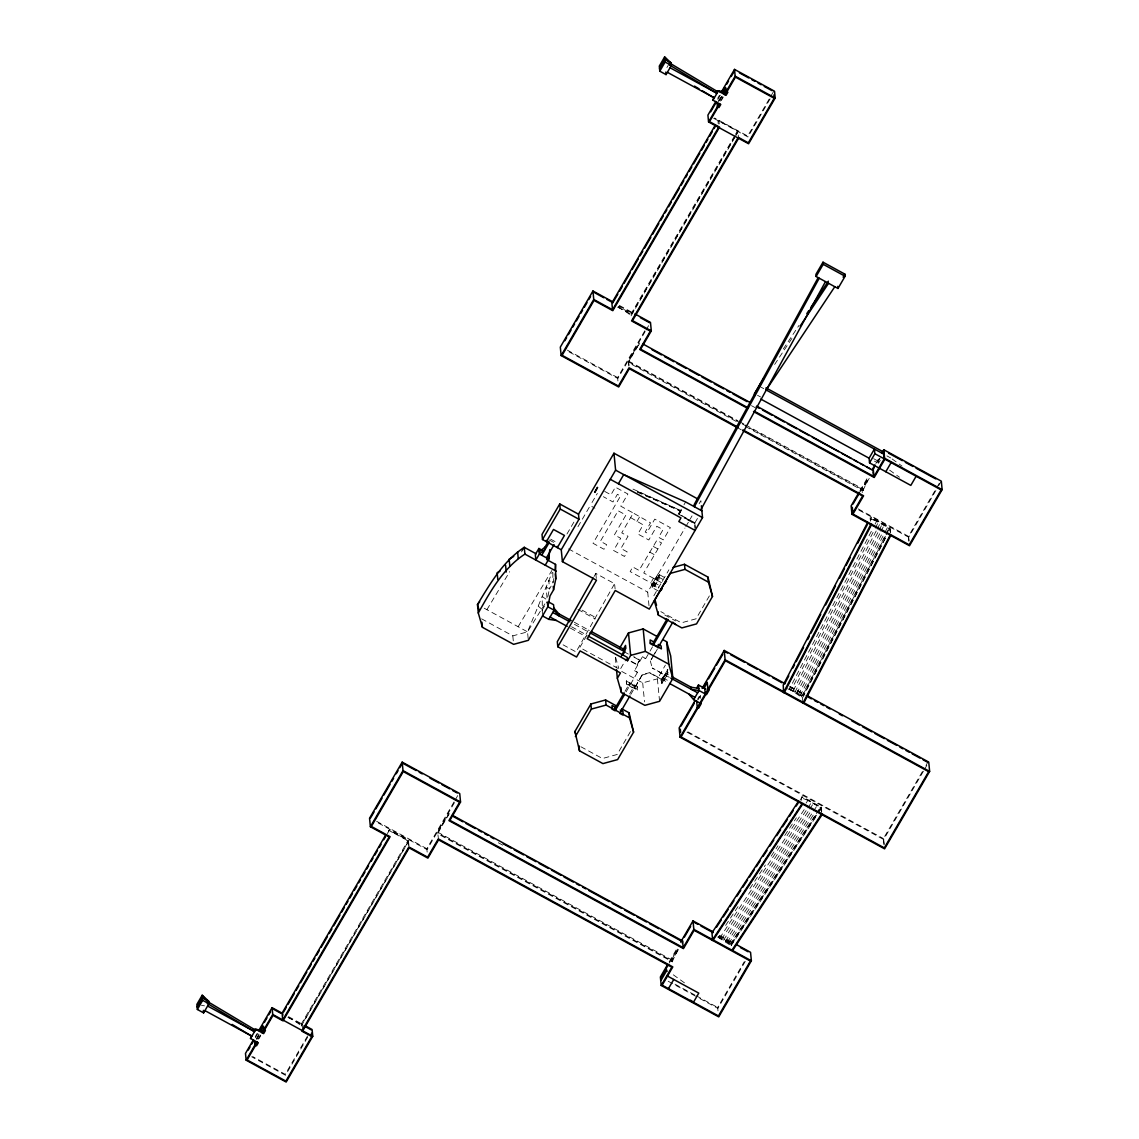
<?xml version="1.0" encoding="UTF-8"?>
<svg xmlns="http://www.w3.org/2000/svg" width="1139" height="1139" viewBox="0 0 1139 1139"><rect width="100%" height="100%" fill="white"/><g stroke="black" fill="none" stroke-linecap="round" stroke-linejoin="round"><path stroke-width="0.75" stroke-dasharray="5 3.75" d="M542.378 614.547L542.192 596.509L547.19 599.997L546.179 586.912L549.382 589.148L547.816 596.893M551.148 586.101L549.382 589.148L548.856 580.449L552.928 583.054L553.867 578.398M528.169 638.623L527.514 631.846L552.201 572.419M871.05 517.533L870.865 519.897L871.05 517.533L889.815 527.77L890.314 532.853M787.49 688.711L789.185 689.422L871.819 530.404M875.094 524.111L876.731 520.964L885.971 526.218L889.986 529.464L889.63 530.133L889.815 527.77M789.185 689.422L791.021 690.291L874.467 529.692M875.279 528.126L878.553 521.819M885.558 537.978L802.44 697.936L792.915 691.288L876.361 530.689M877.187 529.122L880.461 522.815M794.823 692.37L878.269 531.771M879.094 530.204L882.369 523.912M796.688 693.509L880.134 532.924M880.945 531.344L884.22 525.051M798.425 694.676L881.871 534.091M800.005 695.829L884.263 533.664M885.088 532.084L887.537 527.371M801.358 696.926L888.89 528.453M802.938 703.048L802.283 696.228L885.373 536.27M886.185 534.689L889.459 528.382M885.174 538.178L803.251 695.901L789.64 688.469M666.913 67.557L669.575 62.987M717.67 98.353L719.435 95.306M717.826 99.506L720.503 94.907M717.997 101.755L721.542 95.648M718.965 101.072L721.613 96.502M719.506 100.574L722.169 95.989M720.446 101.086L723.108 96.502M721.414 100.403L723.18 97.356M617.808 307.316A12.23 2.378 30.2 0 1 631.077 315.83L630.906 314.136L734.641 135.769M735.523 134.245L737.659 130.572L738.585 138.303M735.253 136.111L631.889 313.866L618.278 306.434M736.15 134.587L737.93 131.512M631.077 315.83L734.783 137.477M735.68 135.954L737.83 132.266A12.23 2.378 30.2 0 0 728.291 125.617A12.23 2.378 30.2 0 0 719.065 122.015L718.894 120.321L719.392 125.418M773.566 91.504L747.668 136.025L714.609 117.986M770.106 98.865L747.939 136.979L713.626 118.257M617.922 380.953L617.594 377.564L645.073 330.31M645.201 331.506L617.865 378.518L566.539 350.499M646.084 329.997L648.732 325.441M628.885 366.06L628.401 360.963L639.662 343.01M628.984 365.306L628.671 361.917L640.018 342.398M255.236 1036.647L257.001 1033.6M255.392 1037.8L258.069 1033.187M256.446 1038.512L259.108 1033.941M256.531 1039.366L259.179 1034.782M257.072 1038.853L258.838 1035.807M258.012 1039.366L260.674 1034.796M258.98 1038.697L260.746 1035.636M387.317 833.606L389.467 829.918L408.232 840.155L408.716 845.238M566.966 534.006L574.953 520.281M577.943 526.745L590.23 505.602L594.928 508.165M592.009 502.555L597.334 493.401M481.598 618.833L512.806 635.875L527.514 631.846L545.41 603.044M288.025 1017.526A12.23 2.378 30.2 0 1 301.28 1026.025L301.123 1024.331L408.232 840.155M541.979 610.419L547.304 601.278M302.59 1029.158L302.106 1024.061L408.502 841.109L388.484 830.189L388.812 833.577M301.28 1026.025L408.388 841.849A12.23 2.378 30.2 0 0 398.864 835.2A12.23 2.378 30.2 0 0 389.623 831.612L389.467 829.918M307.558 1035.935L285.234 1074.319L252.659 1056.536M307.672 1037.159L285.505 1075.273L251.634 1056.778M427.153 852.1L426.826 848.697L454.304 801.443M455.201 799.92L457.864 795.335M454.433 802.653L427.097 849.651L377.336 822.486M438.558 839.842L437.632 832.111L448.894 814.143M449.25 813.545L437.903 833.05L671.184 960.391L677.748 949.114M594.06 576.505L595.825 573.458L614.59 583.695L615.088 588.792M630.636 517.604L643.179 524.865L637.868 534.006L648.803 539.986L656.79 526.261L663.04 529.678L658.613 537.295L663.297 539.858L670.387 527.656L654.754 519.128L646.781 532.853L645.215 531.998L650.54 522.844L633.298 513.034L621.766 532.853L628.016 536.27L620.926 548.471L627.176 551.874L624.528 556.458L613.579 550.479L620.67 538.277L614.419 534.86L625.937 515.042L618.121 510.785L600.395 541.267L606.646 544.684L603.983 549.254L593.035 543.289L620.527 496.02L617.395 494.312L612.967 501.943L603.385 496.704M636.929 521.448L639.591 516.864M563.079 644.831L576.063 651.921L614.59 583.695M586.87 635.32L579.779 647.522L620.114 669.547L626.322 658.869M661.574 582.698L643.749 572.974L661.531 542.904L656.833 540.342L639.064 570.411L632.8 566.994L630.152 571.579L658.912 587.283M678.132 514.415L680.624 510.158L681.279 510.827L679.157 514.486L694.79 523.029M678.887 513.547L683.129 506.214M683.97 504.805L685.621 501.957M679.115 514.159L681.25 510.486M664.322 577.373L658.057 573.956L658.342 576.918L654.953 583.111L655.181 585.403L650.796 583.011L653.444 578.27L657.844 580.833L657.616 578.541M658.399 591.013L652.134 587.596L651.85 584.634L658.057 573.956M649.002 605.692L647.707 592.138L684.938 528.097M685.835 526.574L692.028 515.896M699.132 503.709L700.898 500.662L701.225 504.05M652.134 587.596L656.363 577.857L662.627 581.274M695.089 530.418L694.762 522.687L680.538 514.928M697.452 518.459L694.434 523.641L684.083 517.989M653.843 595.754L668.906 569.842M626.236 681.122L637.527 686.475L637.456 690.063L626.521 684.083L626.236 681.122L637.171 687.088L637.456 690.063M631.376 661.745L637.071 664.849L639.691 659.937L633.697 656.662M637.071 664.849L639.691 659.937M626.521 684.083L626.578 680.51M634.523 670.7L637.655 672.409L634.523 670.7L642.481 656.634L645.642 658.684L642.481 656.634M625.012 691.302L629.796 683.058L629.995 685.18L626.877 683.471M626.094 691.886L637.626 672.067M645.642 658.684L653.615 644.959M629.696 693.85L634.48 685.621L634.694 687.742L637.812 689.451M630.792 694.448L642.311 674.63L649.671 672.622L668.152 682.702M653.871 655.153L650.326 661.246L651.992 658M652.832 656.534L657.075 649.258M634.366 688.696L634.124 686.233L629.44 683.671L629.682 686.134L634.366 688.696L642.311 674.63M654.754 653.629L657.417 649.045M659.566 701.311L657.402 678.844L665.375 665.133M630.437 731.622L617.139 754.488L602.446 758.517L580.449 746.515M709.355 595.925L696.057 618.804L681.35 622.834L660.834 611.629M661.047 680.04L667.881 669.704L661.674 680.382L661.958 683.343L661.047 680.04L661.674 680.382M661.332 683.001L665.575 673.263L669.134 675.213M667.255 669.362L667.539 672.337L665.774 675.384L665.575 673.263M661.958 683.343L668.166 672.679L667.539 672.337M663.766 680.638L666.429 676.068L666.187 673.605L663.539 678.175L663.766 680.638L649.7 672.95L642.353 674.971M697.509 699.332L699.275 696.285L700.528 696.968M698.136 699.673L701.183 694.505M859.973 490.695L867.904 477.042M875.848 463.402L878.482 458.846M860.116 491.863L868.089 478.152M876.959 462.904L879.621 458.334M862.28 492.646L861.952 489.257L868.516 477.981M880.034 458.163L878.269 461.21L878.468 463.331L874.453 461.124M745.518 426.499L863.091 490.681L862.935 488.987L869.142 478.323M878.468 463.331L880.248 460.27M908.908 541.409L908.424 536.312L935.902 489.058M936.799 487.535L939.447 482.95M909.022 540.655L908.694 537.266L937.796 487.221M938.678 485.712L941.312 481.156M669.205 961.829L677.136 948.189M669.348 963.01L677.321 949.285M448.268 813.816L448.424 815.51A12.23 1.652 -61.4 0 0 442.957 823.127A12.23 1.652 -61.4 0 0 437.789 833.805L672.337 961.829L672.167 960.134L678.374 949.456M717.883 937.212L731.138 945.712L731.323 943.405L817.845 811.922M717.983 1010.848L717.655 1007.46L744.251 961.715M745.262 961.401L717.926 1008.399L699.261 998.22M884.021 844.796L883.423 838.575L922.433 771.502M925.979 765.394L927.758 762.347M884.149 844.198L883.693 839.528L923.43 771.188M924.313 769.679L926.975 765.123M486.923 609.692L509.688 571.664M521.534 551.888L524.267 547.318M518.131 626.721L551.888 570.468M800.048 800.204L802.354 796.702L821.119 806.953L821.774 813.773M725.628 925.423L739.197 904.779M749.861 888.562L765.38 864.985M771.188 856.144L777.98 845.821M784.757 835.513L796.389 817.816M806.085 803.08L808.021 800.133L820.194 807.636L821.29 808.647L818.357 813.089M719.706 938.08L805.002 808.377M721.613 939.063L806.91 809.373M807.878 807.893L811.751 801.998M723.521 940.159L808.818 810.455M809.786 808.975L813.659 803.08M725.372 941.298L810.669 811.594M727.123 942.466L817.261 805.387M728.689 943.619L813.986 813.915M730.042 944.715L815.353 815.011M816.321 813.531L820.194 807.636M818.813 810.455L821.119 806.953M801.699 800.318L801.372 796.916L821.39 807.836L731.95 943.747L718.339 936.315M731.138 945.712L817.375 814.584M783.276 349.047L798.952 325.441M774.648 364.452L793.271 336.418M621.737 671.441L642.695 682.873L657.402 678.844M871.221 519.227L876.731 520.964M201.432 1005.267L204.479 1005.851M808.021 800.133L802.525 798.396L802.354 796.702M633.013 489.101L681.279 510.827M637.812 491.55L680.652 510.486M637.413 491.82L680.268 510.756L680.795 516.181M637.456 492.162L680.296 511.098M791.021 690.291L792.915 691.288M619.388 305.437L633.384 313.068M619.089 306.078L632.771 313.552M617.922 307.046L630.906 314.136M761.208 387.26L763.714 388.627M886.925 455.885L890.67 457.935M757.52 395.304L760.624 396.984M873.627 458.675L878.895 461.551M751.469 405.655L757.72 409.058M628.401 360.963L737.887 420.732M739.439 421.587L744.109 424.135M745.661 424.975L862.935 488.987M628.671 361.917L740.649 423.039M742.201 423.893L861.952 489.257M736.164 421.402L628.557 362.658A12.23 1.652 -61.4 0 1 633.725 351.994A12.23 1.652 -61.4 0 1 639.193 344.362L639.036 342.668M738.186 428.122L741.29 429.83M567.393 350.157L617.594 377.564M858.222 508.919L908.424 536.312M858.92 510.101L908.694 537.266M684.055 517.647L694.406 523.299M604.681 491.393L610.931 494.81L615.373 487.179L627.874 494.013L620.783 506.2L633.298 513.034M653.288 546.449L657.986 548.998M649.7 552.116L654.398 554.679M658.342 576.918L663.354 579.651M653.715 582.428L658.712 585.161M651.85 584.634L658.114 588.037M550.664 539.16L557.882 543.104M568.532 548.913L647.707 592.138M549.197 539.971L553.896 542.534M664.706 614.946L675.655 620.926M789.783 686.233L803.835 693.907M789.654 686.974L805.173 695.431M789.299 689.138L802.283 696.228M582.1 610.148L595.099 617.238M577.943 609.479L595.256 618.933M574.298 622.236L589.788 630.693M574.497 624.357L588.436 631.96M624.087 651.736L628.358 654.071M634.039 657.175L639.734 660.278M669.333 677.335L652.32 668.038L666.429 676.068M571.636 626.806L587.126 635.263M662.912 677.833L669.419 681.393M700.656 698.235L699.275 696.285M570.297 628.073L585.773 636.53M631.034 661.232L637.043 664.507M484.217 608.212L527.514 631.846M687.913 731.864L883.423 838.575M686.988 732.163L883.693 839.528M719.449 935.318L733.445 942.964M719.15 935.959L732.833 943.434M717.983 936.927L730.967 944.017M498.327 842.746L503.011 845.295M437.632 832.111L672.167 960.134M376.625 821.304L426.826 848.697M675.057 984.196L694.833 995.002M696.356 995.828L717.655 1007.46M668.166 981.234L697.709 997.365M288.48 1016.629L302.106 1024.061M288.124 1017.241L301.123 1024.331M892.093 458.946L901.988 466.079M889.602 470.136L899.497 477.255M673.306 974.813L686.034 983.968M538.192 606.147L541.865 609.151M650.298 660.905L652.362 668.379M615.63 657.388L618.79 668.493M890.413 532.112L890.086 528.724L870.082 517.804L870.41 521.192M862.308 488.645L862.465 490.339M821.39 807.836L821.717 811.253M737.303 131.17L737.474 132.879M717.912 120.592L718.239 123.98M694.762 522.687L695.274 528.112M731.323 943.405L731.494 945.171M656.363 577.857L656.577 579.979M671.54 959.793L671.711 961.487M642.695 682.873L644.532 701.88M615.345 657.53L616.341 667.895M595.825 573.458L596.48 580.235M512.806 635.875L513.305 640.958M408.502 841.109L408.986 846.192M301.479 1023.719L301.636 1025.427M552.871 572.561L552.928 583.054M863.091 490.681A12.23 1.652 -61.4 0 1 869.356 478.195M672.337 961.829A12.23 1.652 -61.4 0 1 678.588 949.342M659.31 574.64L653.103 585.318L653.387 588.279L659.595 577.601L659.31 574.64"/><path stroke-width="1.5" d="M555.277 569.073L555.533 564.389L546.606 559.505M536.17 553.825L524.267 547.318C503.224 561.157 490.354 583.31 477.483 604.538L478.295 613.01L482.423 627.318L513.632 644.347L528.325 640.332L547.831 606.788L550.023 595.925L553.568 589.831L555.761 578.968L555.533 564.389M549.069 554.024L548.784 559.092L545.239 565.2M254.666 1041.559L254.994 1044.961L256.56 1045.801L258.339 1042.755L250.523 1038.497L251.263 1035.493M717.1 103.279L717.428 106.667L718.994 107.522L720.773 104.475L712.957 100.204L713.697 97.214M870.723 524.581L783.547 692.469L783.248 684.98L867.619 522.53M784.686 683.742L788.786 675.854M792.886 667.967L794.524 664.82M796.161 661.659L803.536 647.465M807.622 639.577L809.26 636.43M810.897 633.27L820.735 614.348M825.647 604.88L835.471 585.959M839.571 578.071L844.483 568.603M846.12 565.457L850.221 557.569M857.596 543.374L867.42 524.453M784.173 692.811L871.705 524.31M802.938 703.048L890.47 534.547M890.741 535.501L803.92 702.791M818.172 277.645L694.178 504.605L694.377 506.727L819.226 278.215M700.627 510.144L825.49 281.618M659.538 68.639L664.863 59.499L671.113 62.901L671.355 65.45L666.044 74.605L659.794 71.188L659.296 66.105L664.621 56.95L671.113 62.901L669.575 62.987L716.73 91.134L724.276 91.932L724.518 94.466L735.168 76.171L734.513 69.394L774.534 91.234L775.189 98.025L748.594 143.756L708.558 121.916L707.917 115.124L715.89 101.414M659.794 71.188L665.105 62.033L664.621 56.95L668.579 61.777M613.166 302.034L592.949 291L560.317 347.11L561.143 355.582L618.676 386.989L629.312 368.694L736.634 427.282M564.844 340.746L566.624 337.699M568.389 334.638L571.052 330.068M572.832 327.021L574.597 323.974M576.377 320.927L579.039 316.343M580.805 313.296L582.584 310.249M584.35 307.203L587.012 302.632M588.792 299.571L590.557 296.524M561.143 355.582L593.761 299.486L592.949 291M712.957 100.204L718.268 91.049L724.276 91.932M721.215 92.259L734.513 69.394M710.679 111.793L716.032 102.581M723.18 90.294L724.959 87.233M726.753 84.158L728.533 81.083M731.21 76.484L734.783 70.347M723.308 92.601L725.97 88.03L726.298 91.419L727.864 92.273L726.084 95.32L718.268 91.049L716.73 91.134L716.944 93.341L670.031 67.742M708.558 121.916L719.207 103.621M719.834 103.962L709.54 121.645L719.549 127.112L612.796 310.676L594.031 300.425L562.111 355.325L618.406 386.05L629.041 367.755L738.2 427.339M725.144 94.808L735.438 77.125L774.207 98.296L748.323 142.816L738.314 137.349L631.561 320.913L650.326 331.164L639.691 349.459L747.284 408.189M197.104 1006.933L202.429 997.778L208.679 1001.195L208.935 1003.744L203.61 1012.884L197.36 1009.467L196.862 1004.384L202.187 995.244L208.679 1001.195L207.141 1001.281L254.296 1029.428L261.842 1030.211L262.084 1032.76L272.734 1014.465L272.079 1007.673L282.714 1013.482L282.871 1015.176M197.36 1009.467L202.671 1000.327L202.187 995.244L206.145 1000.07M593.761 299.486L612.526 309.723L611.871 302.946L715.249 125.19M613.394 301.75L617.851 294.09M619.63 291.029L622.307 286.43M624.087 283.355L630.323 272.634M632.102 269.573L638.338 258.838M640.132 255.777L642.795 251.178M644.589 248.117L650.825 237.396M652.604 234.321L658.84 223.6M660.62 220.539L663.297 215.94M665.076 212.879L666.856 209.804M668.636 206.743L671.312 202.144M673.092 199.083L679.328 188.362M681.122 185.287L683.784 180.702M685.578 177.627L687.358 174.566M689.138 171.505L691.814 166.906M693.594 163.845L699.83 153.11M701.61 150.049L704.286 145.45M706.066 142.389L707.846 139.328M709.64 136.253L712.302 131.654M714.082 128.593L715.876 125.532M612.526 309.723L718.567 127.369M738.585 138.303L632.544 320.643L651.309 330.894L640.673 349.189L747.981 407.762M478.295 613.01C490.61 590.927 503.381 568.133 524.908 554.095L556.188 571.166M713.228 931.93L693.01 920.896L693.836 929.367L683.186 947.662L449.905 820.322L460.54 802.027L459.729 793.556L402.181 762.133L369.549 818.243L370.374 826.729L389.139 836.966L282.743 1019.918L282.088 1013.141L385.794 834.802M370.531 817.973L374.076 811.879M375.856 808.832L382.063 798.154M383.829 795.107L390.036 784.444M391.816 781.382L393.581 778.336M396.244 773.765L398.024 770.719M399.789 767.672L401.569 764.611M370.374 826.729L403.007 770.619L402.181 762.133M561.256 549.767L578.982 519.27L578.498 514.187L559.733 503.951L542.007 534.433L542.491 539.53L561.256 549.767L562.395 561.641L596.48 580.235L557.797 646.767L576.562 657.018L580.107 650.91L620.442 672.935L617.338 678.274L621.41 692.54L644.859 705.34L659.566 701.311L672.864 678.445L670.7 655.979L666.628 641.713L662.884 639.662M250.523 1038.497L255.834 1029.343L261.842 1030.211M542.491 539.53L560.231 509.033L559.733 503.951M542.89 550.664L538.875 548.471L535.33 554.565L535.857 560.075L539.402 553.981L545.296 549.155L545.097 547.033L548.386 541.381M253.456 1039.693L245.483 1053.418L246.138 1060.195L286.16 1082.05L312.755 1036.305L312.1 1029.528L304.953 1025.627M258.781 1030.553L272.079 1007.673M248.245 1050.087L250.025 1047.012M251.819 1043.936L253.598 1040.875M260.746 1028.588L262.525 1025.513M264.319 1022.452L266.996 1017.839M268.776 1014.778L270.569 1011.703M260.874 1030.895L263.536 1026.31L263.864 1029.713L265.43 1030.567L263.65 1033.614L255.834 1029.343L254.296 1029.428L254.51 1031.635L207.597 1006.022M246.138 1060.195L256.773 1041.9M257.4 1042.242L247.106 1059.939L285.889 1081.096L311.773 1036.575L311.445 1033.187M262.71 1033.101L273.004 1015.419L283.013 1020.871L390.122 836.695L371.357 826.458L403.277 771.573L459.558 802.297L448.923 820.593L683.457 948.616L694.107 930.321L750.387 961.045L718.467 1015.931L662.186 985.207L672.822 966.911L438.287 838.888L427.638 857.183L408.873 846.946L301.778 1031.122L311.773 1036.575M541.751 555.263L549.411 542.093M546.449 557.811L554.095 544.656M283.611 1011.945L286.288 1007.332M288.082 1004.256L294.332 993.493M296.126 990.417L298.802 985.804M300.596 982.729L306.847 971.966M308.641 968.89L311.317 964.292M313.111 961.216L314.891 958.141M316.685 955.066L319.361 950.453M321.155 947.377L327.42 936.614M329.199 933.539L331.89 928.926M333.67 925.85L339.935 915.087M341.714 912.012L344.405 907.399M346.185 904.323L347.979 901.248M349.773 898.173L352.449 893.56M354.243 890.484L356.92 885.871M358.714 882.796L360.493 879.721M362.287 876.646L364.964 872.033M366.758 868.957L368.538 865.882M371.229 861.269L373.008 858.194M374.802 855.118L377.479 850.52M379.273 847.444L381.067 844.369M383.743 839.756L385.537 836.681M578.498 514.187L613.964 453.208L697.794 498.967M562.395 561.641L615.601 470.151L613.964 453.208M618.406 483.748L623.731 474.593L685.621 501.957L701.88 510.827M302.746 1030.852L409.143 847.886L427.908 858.137L438.558 839.842L671.839 967.182L661.204 985.477L718.737 1016.885L751.37 960.775L750.558 952.304L736.563 944.658M542.52 615.928L548.77 619.345L554.095 610.191L553.554 604.681L548.557 601.962M593.177 578.028L557.313 641.684L557.797 646.767M822.999 262.184L815.908 274.385L816.108 276.506L837.991 288.452L845.095 276.25L844.882 274.129L822.999 262.184L823.198 264.305L816.108 276.506M763.671 378.561L754.431 393.61L754.63 395.731M619.616 648.176L628.486 632.928L643.179 628.913L657.26 636.587M621.709 708.785L629.041 712.786L633.597 732.135L617.637 759.585L602.93 763.6L579.48 750.8L574.924 731.452L590.885 704.002L605.592 699.972L617.31 706.379M622.891 649.956L625.553 645.386L625.838 648.347L621.396 655.979M623.845 649.315L624.087 651.736L622.321 654.797M622.919 654.797L624.685 651.75L624.485 649.629L591.34 631.533M701.396 505.744L702.535 517.604L649.33 609.094L615.245 590.486L587.197 638.723L627.546 660.734L630.636 655.395L628.486 632.928M575.409 736.534L591.369 709.084L590.885 704.002M843.116 277.19L844.882 274.129M654.27 642.197L650.17 639.947L650.098 643.535L653.231 645.229L668.123 619.616L664.635 618.52M614.903 708.672L624.115 692.825M666.685 619.63L653.373 642.51L653.615 644.959L658.299 647.522L658.071 645.073M624.329 694.932L615.103 710.793L611.97 709.084L612.042 705.511L616.142 707.746M629.895 695.972L619.787 713.356L622.919 715.064L622.99 711.491L620.257 709.996M657.915 647.792L672.822 622.179L675.584 624.499M712.501 596.437L696.541 623.887L681.848 627.916L658.385 615.117L654.327 600.837L670.287 573.401L684.98 569.372L708.444 582.171L712.501 596.437L707.945 577.089L684.496 564.289L673.064 567.421M696.698 688.041L698.463 684.995L705.981 689.095M696.627 700.855L697.267 707.646L698.52 708.33L701.183 703.745L693.679 699.659L699.004 690.505L698.463 684.995M695.075 700.556L679.171 727.892L680.068 737.218L884.59 848.854L929.638 771.402L928.741 762.076L806.967 695.616M702.137 688.412L724.219 650.44L785.098 683.685M681.037 726.098L694.334 703.233M703.204 687.984L706.75 681.891M708.529 678.844L714.737 668.166M716.502 665.119L722.71 654.441M680.068 737.218L725.116 659.766L724.219 650.44M869.541 462.861L869.085 458.205L874.41 449.051L874.866 453.721L869.541 462.861L878.924 467.987M859.091 492.205L851.146 505.858L851.972 514.33L909.506 545.752L942.138 489.642L941.312 481.156L883.779 449.748L882.013 452.781M872.317 469.467L874.966 464.911M853.011 504.064L858.336 494.924M872.517 470.521L874.296 467.474M872.944 470.35L756.652 406.068M851.972 514.33L862.607 496.034L742.856 430.67M754.203 411.151L873.955 476.529L884.59 458.234L883.779 449.748M885.8 471.745L891.125 462.591M916.14 476.244L910.816 485.399L879.55 468.328M667.44 964.861L660.378 976.991L661.204 985.477M680.666 942.124L693.01 920.896M664.023 972.151L668.465 964.534M684.411 937.084L690.618 926.42M682.346 943.192L682.532 940.885L452.354 815.239M666.429 971.054L661.104 980.195L660.905 978.088L666.23 968.933L667.055 971.396M668.436 988.624L673.761 979.469M712.231 940.216L802.027 803.792M712.857 940.558L803.009 803.522M822.045 814.712L732.605 950.538M712.587 939.604L711.946 932.827L798.453 801.343M716.459 927.26L721.314 919.871M723.265 916.923L728.12 909.534M730.056 906.573L733.957 900.664M736.862 896.236L740.749 890.328M742.699 887.366L747.554 879.991M749.505 877.03L754.36 869.641M756.31 866.694L760.197 860.785M763.116 856.343L767.003 850.434M769.921 846.006L773.808 840.098M776.727 835.67L780.614 829.761M782.55 826.8L787.419 819.411M789.355 816.464L793.242 810.555M796.161 806.113L798.112 803.166M731.978 950.197L821.774 813.773M806.782 313.638L808.747 310.691M810.712 307.729L828.352 281.176M800.133 326.081L828.551 283.298M884.419 454.518L766.205 389.994L834.802 286.715M479.704 601.819L477.483 604.538L478.85 609.308M522.032 550.037L524.267 547.318L524.908 554.095M539.203 551.86L545.097 547.033M513.717 556.416L509.147 559.149L509.788 565.926M500.021 571.109L497.145 572.689L497.8 579.466M630.636 655.395L645.343 651.38L668.792 664.179L672.864 678.445M591.369 709.084L606.076 705.069L629.525 717.869L633.597 732.135M548.77 619.345L556.359 620.47M672.081 676.822L691.216 687.258L698.791 688.383M739.439 72.882L748.736 77.965M751.84 79.659L754.943 81.353M758.047 83.047L761.151 84.742M764.255 86.436L772.014 90.664M735.168 76.171L775.189 98.025M665.105 62.033L671.355 65.45M667.369 72.312L714.281 97.911L702.108 90.65M823.198 264.305L845.095 276.25M634.936 313.923L650.483 322.408L651.309 330.894M594.743 292.78L603.869 297.763M606.916 299.429L612.996 302.746M640.389 317.696L649.515 322.679M888.619 453.194L902.302 460.669M905.348 462.334L912.951 466.477M915.998 468.143L935.774 478.935M884.22 452.397L766.006 387.872L766.205 389.994M884.59 458.234L942.138 489.642M874.866 453.721L884.234 458.846L883.593 452.055M760.781 399.077L869.085 458.205M643.122 344.106L750.43 402.679M652.106 349.801L661.432 354.898M664.55 356.592L673.875 361.689M676.979 363.384L686.319 368.481M689.422 370.175L698.762 375.272M701.866 376.966L711.206 382.063M714.31 383.758L723.649 388.855M726.753 390.549L729.857 392.257M732.975 393.952L746.97 401.583M756.31 406.68L759.414 408.374M762.518 410.083L771.858 415.166M774.961 416.874L784.301 421.971M787.405 423.665L796.745 428.762M799.849 430.457L809.188 435.554M812.292 437.248L838.731 451.67M841.849 453.379L851.175 458.462M854.278 460.17L857.396 461.864M860.5 463.559L863.618 465.253M866.722 466.962L869.84 468.656M753.52 411.592L874.225 477.483L884.861 459.188L941.156 489.912L909.235 544.798L852.94 514.073L863.59 495.778L742.884 429.887M615.601 470.151L702.535 517.604M610.276 479.305L680.951 517.889L678.83 521.548L695.089 530.418M560.231 509.033L578.982 519.27M665.845 581.018L666.472 581.36L664.08 584.065M661.417 588.649L662.044 588.991L659.652 591.696M724.489 651.394L727.593 653.088M730.697 654.783L744.664 662.4M747.768 664.094L757.079 669.177M760.169 670.871L769.48 675.954M772.584 677.648L781.895 682.731M808.277 697.125L811.381 698.819M814.485 700.513L817.588 702.208M820.692 703.902L823.796 705.596M826.9 707.291L830.004 708.985M839.315 714.068L842.419 715.762M851.73 720.845L859.475 725.087M862.579 726.782L871.89 731.864M874.994 733.544L884.305 738.627M887.409 740.322L896.72 745.404M899.824 747.099L902.928 748.793M906.032 750.487L909.136 752.181M912.239 753.876L919.999 758.118M923.103 759.813L927.758 762.347M725.116 659.766L929.638 771.402M658.385 644.432L661.118 645.927L661.403 648.888L650.454 642.923M553.881 608.084L558.808 613.779L571.194 620.541M552.757 612.483L569.856 621.809M589.988 632.8L624.685 651.75M670.814 678.132L697.666 692.797M588.422 636.174L627.219 657.345L627.546 660.734M550.094 617.053L567.194 626.393M669.618 683.514L695.004 697.367M402.451 763.087L416.148 770.562M419.195 772.228L422.227 773.894M429.844 778.037L438.971 783.02M442.003 784.686L449.62 788.829M452.653 790.494L457.223 792.986M694.804 922.675L697.851 924.327M700.884 925.993L713.057 932.642M740.45 947.591L748.052 951.734M403.007 770.619L460.54 802.027M693.836 929.367L751.37 960.775M453.564 816.691L462.89 821.789M466.008 823.483L475.333 828.58M478.437 830.274L481.555 831.983M484.659 833.677L487.777 835.371M490.881 837.065L493.999 838.774M503.324 843.857L511.098 848.114M514.216 849.808L523.541 854.905M526.659 856.599L535.985 861.696M539.103 863.39L548.428 868.488M551.547 870.182L560.872 875.279M563.976 876.973L573.316 882.07M576.419 883.764L579.537 885.459M582.641 887.153L585.759 888.861M588.863 890.556L609.08 901.59M612.198 903.284L621.524 908.381M624.642 910.075L633.967 915.172M637.085 916.867L646.411 921.964M649.515 923.658L658.855 928.755M661.958 930.449L682.176 941.497M667.497 976.052L698.777 993.123L693.452 1002.277L690.618 1000.241M272.349 1008.627L280.92 1013.311M303.971 1025.897L311.132 1029.798M272.734 1014.465L312.755 1036.305M202.671 1000.327L208.935 1003.744M204.935 1010.606L251.847 1036.205L232.071 1024.402M669.789 65.194L716.944 93.341M694.505 86.108L699.075 88.842M207.355 1003.487L254.51 1031.635M688.753 693.95L693.679 699.659M655.196 600.509L656.548 605.265M574.924 731.452L575.821 734.627M873.3 469.738L873.955 476.529M873.115 472.044L873.599 477.141M837.791 286.33L837.991 288.452M852.299 507.282L852.627 510.671M773.879 94.907L774.207 98.296M759.756 384.455L759.955 386.577M665.802 72.056L666.044 74.605M707.945 577.089L708.444 582.171M705.255 693.922L704.6 687.144L707.262 682.56L707.917 689.351L709.17 690.035L706.507 694.605L699.004 690.505L691.416 689.38L691.216 687.258M684.496 564.289L684.98 569.372M680.31 729.188L680.609 732.292M666.628 641.713L668.792 664.179M658.057 611.714L658.385 615.117M682.532 940.885L683.186 947.662M643.179 628.913L645.343 651.38M629.041 712.786L629.525 717.869M620.912 687.358L621.41 692.54M616.512 669.632L617.338 678.274M615.259 708.059L615.459 710.181M605.592 699.972L606.076 705.069M578.982 745.718L579.48 750.8M557.227 546.364L557.341 547.631L564.446 535.43L553.497 529.464L546.407 541.651L546.279 540.384M555.277 573.885L555.761 578.968M558.808 613.779L559.021 615.9L554.095 610.191L547.831 606.788L547.432 602.645M549.781 549.596L548.784 559.092L539.402 553.981L538.875 548.471M553.255 586.443L553.568 589.831M517.59 551.703L518.245 558.494M505.588 565.243L506.243 572.034M481.925 622.236L482.423 627.318M203.368 1010.35L203.61 1012.884M597.491 487.464L594.843 492.205L597.491 487.464M725.386 660.72L681.051 736.947L884.32 847.9L928.655 771.673L725.386 660.72"/></g></svg>
